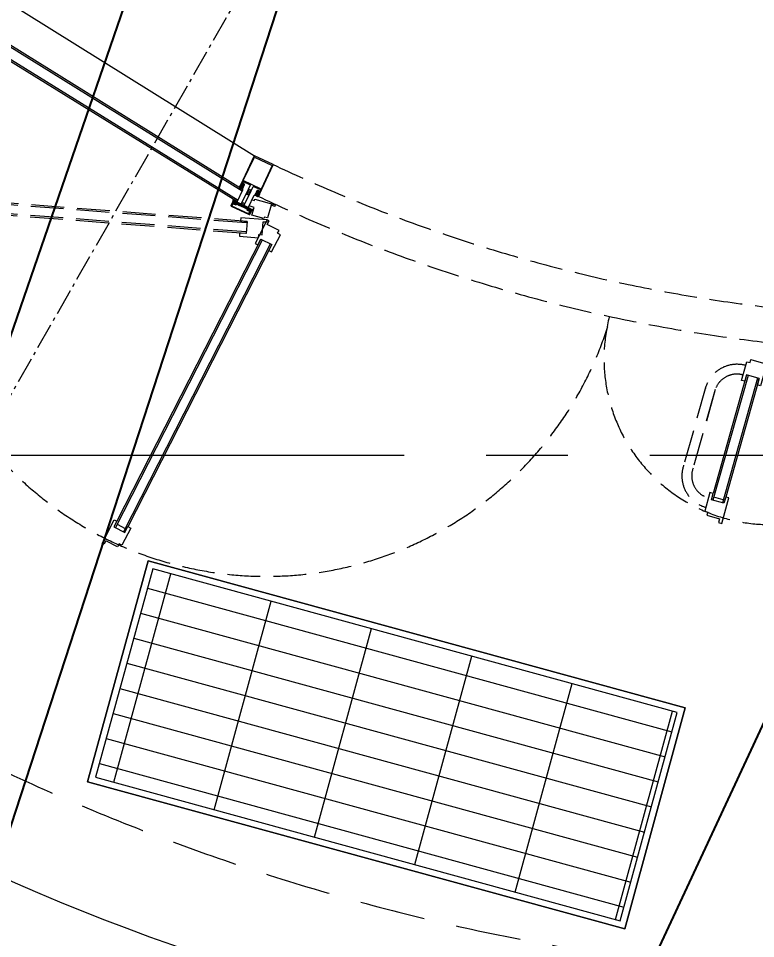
# Model space of a CAD drawing. Header units: millimetres. Extents: x -8417289 to 9420486, y 0 to 166066.
# Drawn here: x -180295 to -178045, y 59980 to 62789 of the extents above; entities that cross this region are included whole.
import ezdxf
from ezdxf import colors
from ezdxf.entities.mleader import LeaderData, LeaderLine
from ezdxf.math import Vec2, Vec3

# ---------------------------------------------------------------- set-up
doc = ezdxf.new("R2010")
doc.units = ezdxf.units.MM
doc.header["$MEASUREMENT"] = 0
for name, pattern in [('ADSK_Штриховая_ш2 п1', [3, 2, -1]), ('CENTER', [2, 1.25, -0.25, 0.25, -0.25]), ('GOST2.303 6', [12, 8, -1.5, 1, -1.5]), ('ГОСТ 2.303 4', [7, 5, -2, 0])]:
    doc.linetypes.add(name, pattern=pattern)
doc.layers.get('0').update_dxf_attribs({"color": 250, "lineweight": 9})
for name, color, linetype, lineweight in [('_АР ТЕКСТ', 250, 'Continuous', 25), ('АР_Двери', 175, 'Continuous', 18), ('АР_Лестницы', 250, 'Continuous', 15), ('АР_Лестницы ограждения', 86, 'Continuous', 13), ('АР_Оси', 195, 'Continuous', 9), ('АР_Перегородки витражные', 152, 'Continuous', 13), ('АР_тонкая линия', 250, 'Continuous', 0), ('Подвал', 250, 'Continuous', 30)]:
    doc.layers.add(name, color=color, linetype=linetype, lineweight=lineweight)
for name, color, linetype in [('АР_Грязь решетки', 137, 'Continuous'), ('Тонкая', 7, 'Continuous'), ('ТХ_привязки ЭО', 96, 'Continuous'), ('ТХ_привязки_СС', 3, 'Continuous'), ('ТХ_примечание', 40, 'Continuous')]:
    doc.layers.add(name, color=color, linetype=linetype)
doc.styles.add('ISOCPEUR', font='isocpeur.TTF')
pattern_1 = [(335.76716334, (-69115.3163, 318510.941), (0.651582564, 1.447617495), []), (65.76716334, (-69115.3163, 318510.941), (-1.447617495, 0.651582564), [])]

# ---------------------------------------------------------------- blocks, each defined once
blk = doc.blocks.new('A$C9365e198')
at = {"layer": 'АР_Грязь решетки', "linetype": 'Continuous', "lineweight": 5}
h = blk.add_hatch(dxfattribs=at)
h.set_pattern_fill('GRATE', color=256, scale=100, angle=-14.968)
h.set_pattern_definition([(345.0320357, (-1788357.11, 6497534.97), (20.5008899, 76.6818371), []), (75.0320357, (-1788357.1, 6497534.97), (-306.727348, 82.00356), [])])
h.paths.add_polyline_path([(14.2, -24.5), (1617.8, -453.2), (1447.4, -1090.8), (-156.3, -662.1)])
for p, q in [((0, 0), (-180.8, -676.2)), ((1642.3, -439.1), (0, 0)), ((14.2, -24.5), (-156.3, -662.1)), ((1617.8, -453.2), (14.2, -24.5)), ((1461.5, -1115.3), (1642.3, -439.1)), ((1447.4, -1090.8), (1617.8, -453.2)), ((-156.3, -662.1), (1447.4, -1090.8)), ((-180.8, -676.2), (1461.5, -1115.3))]:
    blk.add_line(p, q, dxfattribs=at)
blk = doc.blocks.new('стойка витр.')
h = blk.add_hatch()
h.set_pattern_fill('ANSI37', scale=0.5, angle=-69.2328)
h.set_pattern_definition(pattern_1)
edge = h.paths.add_edge_path()
edge.add_line((-22.7, 14.1), (-23, 15))
edge.add_arc((-23.4, 14.9), 0.427, 20.7605, 72.3)
edge.add_arc((-23.2, 15.7), 0.427, 110.764, 252.288, ccw=False)
edge.add_line((-23.3, 16.1), (-22.3, 16.5))
edge.add_arc((-22.2, 16.3), 0.183, 20.749, 110.7854, ccw=False)
edge.add_line((-22.1, 16.4), (-22, 16.3))
edge.add_arc((-21.9, 16.3), 0.183, 200.7666, 335.778)
edge.add_line((-21.7, 16.3), (-21.1, 17.8))
edge.add_arc((-21.7, 18), 0.637, 344.3928, 381.7249)
edge.add_line((-21.1, 18.2), (-22.6, 22.1))
edge.add_arc((-23.2, 21.9), 0.637, 19.8094, 57.1415)
edge.add_line((-22.8, 22.4), (-24.3, 23.1))
edge.add_arc((-24.4, 23), 0.183, 65.7564, 200.7677)
edge.add_line((-24.5, 22.9), (-24.5, 22.8))
edge.add_arc((-24.7, 22.7), 0.183, -69.251, 20.7854, ccw=False)
edge.add_line((-24.6, 22.6), (-25.6, 22.2))
edge.add_arc((-25.8, 22.6), 0.427, 149.2464, 290.7703, ccw=False)
edge.add_arc((-26.5, 23), 0.427, 329.2344, 380.7738)
edge.add_line((-26.1, 23.2), (-26.5, 24.2))
edge.add_arc((-26.7, 24.1), 0.183, 20.749, 110.7854)
edge.add_line((-26.7, 24.3), (-33.5, 21.7))
edge.add_arc((-33.4, 21.4), 0.306, 107.612, 200.6883)
edge.add_line((-33.7, 21.3), (-33.4, 20.7))
edge.add_arc((-33.1, 20.8), 0.304, 200.7453, 225.8124)
edge.add_line((-33.3, 20.5), (-31.8, 18.9))
edge.add_arc((-32, 18.7), 0.305, -108.8628, 45.7814, ccw=False)
edge.add_arc((-28.7, 27.8), 9.95, 231.9543, 250.0412, ccw=False)
edge.add_arc((-35.1, 19.6), 0.4, 42.3093, 119.225)
edge.add_arc((-34.9, 19.6), 0.602, 134.395, 228.6478)
edge.add_arc((-28.5, 27.8), 11, 232.0873, 240.8889)
edge.add_arc((-36.9, 12.9), 6.09, 40.7589, 60.6144, ccw=False)
edge.add_arc((-32.5, 16.6), 0.305, -34.8959, 41.6027, ccw=False)
edge.add_line((-32.3, 16.5), (-32.8, 15.8))
edge.add_arc((-32.5, 15.6), 0.305, 145.1101, 256.4243)
edge.add_line((-32.6, 15.3), (-31.7, 15.1))
edge.add_arc((-31.8, 14.8), 0.305, -34.8899, 76.4243, ccw=False)
edge.add_line((-31.5, 14.6), (-32.1, 13.9))
edge.add_arc((-31.8, 13.7), 0.305, 145.1101, 256.4243)
edge.add_line((-31.9, 13.4), (-31, 13.2))
edge.add_arc((-31.1, 12.9), 0.305, -24.2247, 76.4204, ccw=False)
edge.add_line((-30.8, 12.8), (-31.6, 11.1))
edge.add_arc((-31.3, 11), 0.305, 155.7711, 290.7403)
edge.add_line((-31.2, 10.7), (-22.8, 13.9))
edge.add_arc((-22.9, 14.1), 0.183, 290.749, 380.749)
edge = h.paths.add_edge_path(flags=16)
edge.add_line((-23.1, 21), (-22.2, 18.6))
edge.add_arc((-22.7, 18.4), 0.541, -69.2328, 20.7672, ccw=False)
edge.add_line((-22.5, 17.9), (-23.4, 17.6))
edge.add_arc((-23.6, 18.1), 0.541, 200.7672, 290.7672, ccw=False)
edge.add_line((-24.1, 17.9), (-25, 20.3))
edge.add_arc((-24.5, 20.5), 0.541, 110.7672, 200.7672, ccw=False)
edge.add_line((-24.7, 21), (-23.8, 21.4))
edge.add_arc((-23.6, 20.8), 0.541, 20.7672, 110.7672, ccw=False)
edge = h.paths.add_edge_path(flags=16)
edge.add_line((-26.9, 20.3), (-25.5, 16.7))
edge.add_arc((-26, 16.5), 0.541, -69.2328, 20.7672, ccw=False)
edge.add_line((-25.8, 16), (-28.2, 15.1))
edge.add_arc((-28.4, 15.6), 0.541, 200.7672, 290.7672, ccw=False)
edge.add_line((-28.9, 15.4), (-30.3, 19))
edge.add_arc((-29.8, 19.2), 0.541, 110.7672, 200.7672, ccw=False)
edge.add_line((-30, 19.7), (-27.5, 20.6))
edge.add_arc((-27.4, 20.1), 0.541, 20.7672, 110.7672, ccw=False)
h = blk.add_hatch()
h.set_pattern_fill('ANSI37', scale=0.5, angle=-69.2328)
h.set_pattern_definition(pattern_1)
edge = h.paths.add_edge_path()
edge.add_line((-7.6, -25.6), (-7.3, -26.5))
edge.add_arc((-7.7, -26.7), 0.427, -30.7656, 20.7738, ccw=False)
edge.add_arc((-6.9, -27.1), 0.427, 149.2464, 290.7703)
edge.add_line((-6.8, -27.5), (-5.8, -27.1))
edge.add_arc((-5.8, -27), 0.183, 290.749, 380.7854)
edge.add_line((-5.7, -26.9), (-5.7, -26.8))
edge.add_arc((-5.5, -26.7), 0.183, 65.7564, 200.7677, ccw=False)
edge.add_line((-5.5, -26.5), (-4, -27.3))
edge.add_arc((-4.3, -27.8), 0.637, 19.8094, 57.1415, ccw=False)
edge.add_line((-3.7, -27.6), (-2.3, -31.5))
edge.add_arc((-2.9, -31.7), 0.637, -15.6072, 21.7249, ccw=False)
edge.add_line((-2.2, -31.9), (-2.8, -33.4))
edge.add_arc((-3, -33.4), 0.183, 200.7666, 335.778, ccw=False)
edge.add_line((-3.2, -33.4), (-3.2, -33.3))
edge.add_arc((-3.4, -33.4), 0.183, 20.749, 110.7854)
edge.add_line((-3.5, -33.2), (-4.5, -33.6))
edge.add_arc((-4.3, -34), 0.427, 110.764, 252.288)
edge.add_arc((-4.6, -34.8), 0.427, 20.7605, 72.3, ccw=False)
edge.add_line((-4.2, -34.6), (-3.8, -35.7))
edge.add_arc((-4, -35.7), 0.183, -69.251, 20.7854, ccw=False)
edge.add_line((-3.9, -35.9), (-10.6, -38.5))
edge.add_arc((-10.8, -38.2), 0.306, 200.846, 293.9223, ccw=False)
edge.add_line((-11, -38.3), (-11.3, -37.6))
edge.add_arc((-11, -37.5), 0.304, 175.722, 200.789, ccw=False)
edge.add_line((-11.3, -37.5), (-11.3, -35.2))
edge.add_arc((-11.6, -35.2), 0.305, 355.7529, 510.3972)
edge.add_arc((-3.1, -39.8), 9.95, 151.4932, 169.58)
edge.add_arc((-13.3, -38), 0.4, 282.3093, 359.225, ccw=False)
edge.add_arc((-13.2, -37.8), 0.602, 172.8865, 267.1393, ccw=False)
edge.add_arc((-2.9, -39.7), 11, 160.6454, 169.447, ccw=False)
edge.add_arc((-19.1, -34.1), 6.09, 340.92, 360.7754)
edge.add_arc((-13.3, -34), 0.305, 359.9316, 436.4302)
edge.add_line((-13.2, -33.7), (-14.1, -33.5))
edge.add_arc((-14, -33.2), 0.305, 145.1101, 256.4243, ccw=False)
edge.add_line((-14.3, -33), (-13.7, -32.3))
edge.add_arc((-14, -32.2), 0.305, 325.1101, 436.4243)
edge.add_line((-13.9, -31.9), (-14.8, -31.7))
edge.add_arc((-14.7, -31.4), 0.305, 145.1101, 256.4243, ccw=False)
edge.add_line((-15, -31.2), (-14.4, -30.5))
edge.add_arc((-14.7, -30.3), 0.305, 325.1139, 425.759)
edge.add_line((-14.6, -30), (-16.3, -29.3))
edge.add_arc((-16.2, -29), 0.305, 110.794, 245.7633, ccw=False)
edge.add_line((-16.3, -28.7), (-7.9, -25.5))
edge.add_arc((-7.8, -25.7), 0.183, 20.7854, 110.7854, ccw=False)
edge = h.paths.add_edge_path(flags=16)
edge.add_line((-3.3, -31.1), (-4.3, -28.7))
edge.add_arc((-4.8, -28.9), 0.541, 20.7672, 110.7672)
edge.add_line((-5, -28.3), (-5.9, -28.7))
edge.add_arc((-5.7, -29.2), 0.541, 110.7672, 200.7672)
edge.add_line((-6.2, -29.4), (-5.3, -31.8))
edge.add_arc((-4.8, -31.6), 0.541, 200.7672, 290.7672)
edge.add_line((-4.6, -32.1), (-3.7, -31.8))
edge.add_arc((-3.9, -31.3), 0.541, 290.7672, 380.7672)
edge = h.paths.add_edge_path(flags=16)
edge.add_line((-6.7, -33), (-8, -29.4))
edge.add_arc((-8.5, -29.6), 0.541, 20.7672, 110.7672)
edge.add_line((-8.7, -29.1), (-11.1, -30))
edge.add_arc((-10.9, -30.5), 0.541, 110.7672, 200.7672)
edge.add_line((-11.4, -30.7), (-10.1, -34.3))
edge.add_arc((-9.6, -34.1), 0.541, 200.7672, 290.7672)
edge.add_line((-9.4, -34.6), (-7, -33.7))
edge.add_arc((-7.2, -33.2), 0.541, 290.7672, 380.7672)
h = blk.add_hatch()
h.set_pattern_fill('ANSI37', scale=0.5, angle=-69.2328)
h.set_pattern_definition([(335.76716334, (-69115.9168, 318510.7132), (0.651582564, 1.447617495), []), (65.76716334, (-69115.9168, 318510.7132), (-1.447617495, 0.651582564), [])])
edge = h.paths.add_edge_path()
edge.add_arc((-61.4, -46.2), 0.549, 155.7657, 200.7672)
edge.add_line((-61.9, -46), (-61.2, -44.4))
edge.add_arc((-61, -44.5), 0.183, 20.7672, 155.7657)
edge.add_line((-60.9, -44.4), (-60.8, -44.6))
edge.add_arc((-60.6, -44.6), 0.183, 200.7672, 290.7672)
edge.add_line((-60.6, -44.7), (-59.4, -44.3))
edge.add_arc((-59.6, -43.9), 0.427, -69.2328, 72.2936)
edge.add_arc((-59.3, -43.1), 0.427, 200.7672, 252.2936)
edge.add_line((-59.7, -43.2), (-63, -34.5))
edge.add_arc((-62.7, -34.4), 0.305, 110.7672, 200.7672)
edge.add_line((-62.8, -34.1), (-60.6, -33.3))
edge.add_arc((-60.4, -33.6), 0.304, 76.4029, 110.7672)
edge.add_line((-60.4, -33.3), (-60.1, -33.6))
edge.add_arc((-108.2, -55.9), 53, 16.7114, 24.8229)
edge.add_line((-57.4, -40.6), (-57.9, -41.3))
edge.add_arc((-57.7, -41.5), 0.305, 145.1109, 256.4234)
edge.add_line((-57.7, -41.8), (-56.9, -42))
edge.add_arc((-57, -42.3), 0.305, -34.8891, 76.4234)
edge.add_line((-56.7, -42.5), (-57.2, -43.3))
edge.add_arc((-56.9, -43.5), 0.305, 145.1109, 256.4234)
edge.add_line((-57, -43.8), (-56.1, -44))
edge.add_arc((-56.2, -44.3), 0.305, -34.8891, 76.4234)
edge.add_line((-56, -44.4), (-56.5, -45.1))
edge.add_arc((-56.2, -45.3), 0.305, 145.1109, 256.4234)
edge.add_line((-56.3, -45.6), (-55.4, -45.8))
edge.add_arc((-55.5, -46.1), 0.305, -34.8891, 76.4234)
edge.add_line((-55.3, -46.3), (-55.8, -47))
edge.add_arc((-55.5, -47.2), 0.305, 145.1109, 256.4234)
edge.add_line((-55.6, -47.5), (-54.7, -47.8))
edge.add_arc((-54.8, -48.1), 0.305, -34.8891, 76.4234)
edge.add_line((-54.5, -48.3), (-55, -49))
edge.add_arc((-54.8, -49.1), 0.305, 145.1109, 256.4234)
edge.add_line((-54.8, -49.4), (-54, -49.6))
edge.add_arc((-54.1, -49.9), 0.305, -34.8891, 76.4234)
edge.add_line((-53.8, -50.1), (-54.3, -50.8))
edge.add_arc((-54.1, -51), 0.305, 145.1109, 256.4234)
edge.add_line((-54.1, -51.3), (-53.3, -51.5))
edge.add_arc((-53.4, -51.8), 0.305, -43.6751, 76.4279)
edge.add_line((-53.1, -52), (-53.8, -52.6))
edge.add_arc((-53.6, -52.8), 0.305, 136.3286, 262.7471)
edge.add_arc((-54.6, -61.1), 7.99, 59.586, 82.7471)
edge.add_arc((-50.7, -54.4), 0.305, 253.291, 419.586)
edge.add_arc((-52.6, -60.5), 6.03, 73.291, 110.7672)
edge.add_line((-54.7, -54.9), (-54.8, -54.9))
edge.add_arc((-55, -54.5), 0.427, 200.7672, 290.7672)
edge.add_line((-55.4, -54.7), (-56.7, -51.1))
edge.add_arc((-56.3, -51), 0.427, 149.2366, 200.7672)
edge.add_arc((-57, -50.5), 0.427, -30.7634, 40.0143)
edge.add_arc((-57, -50.5), 0.427, 40.0005, 110.7672)
edge.add_line((-57.2, -50.1), (-58.3, -50.6))
edge.add_arc((-58.3, -50.7), 0.183, 110.7672, 200.7672)
edge.add_line((-58.4, -50.8), (-58.4, -51))
edge.add_arc((-58.5, -51.1), 0.183, 245.7686, 380.7672)
edge.add_line((-58.6, -51.3), (-60.2, -50.6))
edge.add_arc((-60, -50.1), 0.549, 200.7672, 245.7686)
edge.add_line((-60.5, -50.3), (-61.9, -46.4))
edge = h.paths.add_edge_path(flags=16)
edge.add_arc((-59.4, -49), 0.541, 200.7672, 290.7672)
edge.add_line((-60.8, -46.8), (-59.9, -49.2))
edge.add_arc((-60.3, -46.6), 0.541, 110.7672, 200.7672)
edge.add_line((-59.3, -45.7), (-60.5, -46.1))
edge.add_arc((-59.1, -46.2), 0.541, 20.7672, 110.7672)
edge.add_line((-57.7, -48.4), (-58.6, -46))
edge.add_arc((-58.2, -48.6), 0.541, -69.2328, 20.7672)
edge.add_line((-59.2, -49.5), (-58, -49.1))
at = {"lineweight": 0, "ltscale": 100, "transparency": 33554687}
for points in [[(65.9, 59.3), (-26.6, 24.2), (-25.9, 22.2), (-25.3, 22), (-24.8, 22.1), (-25.2, 23.2), (-20.5, 24.9), (-19.2, 21.4), (-18.8, 21.3), (-19, 20.8), (-17.7, 17.4), (-22.4, 15.6), (-22.7, 16.5), (-23.2, 16.4), (-23.4, 15.7), (-22.8, 13.9), (-17.2, 16), (-16.2, 17), (-15.5, 19.8), (-15.4, 20.1), (-17, 24.3), (-17.4, 24.6), (-17.5, 25.4), (-13.7, 26.9), (-12.5, 26.3), (-4.3, 4.8), (-4.9, 3.6), (-32.7, -7), (-32.8, -7.4), (-32.4, -8.4), (-31.1, -9.1), (-30.3, -8.8), (-29.8, -9.1), (-28.6, -8.7), (-28.6, -8.2), (-28.2, -8.5), (-27, -8.1), (-26.9, -7.5), (-26.5, -7.9), (-25.3, -7.5), (-25.3, -6.9), (-24.8, -7.2), (-23.6, -6.8), (-23.6, -6.3), (-23.1, -6.6), (-21.9, -6.2), (-21.9, -5.6), (-21.5, -6), (-20.3, -5.6), (-20.2, -5), (-19.8, -5.3), (-18.6, -4.9), (-18.4, -4.3), (-18, -4.7), (-17.4, -4.4), (-15.1, -4.8), (-14.5, -6.4), (-15.8, -7.9), (-15.9, -8.7), (-16.3, -8.3), (-17.4, -8.8), (-17.6, -9.3), (-18, -9), (-19.1, -9.4), (-19.3, -10), (-19.7, -9.6), (-20.8, -10.1), (-20.9, -10.6), (-21.4, -10.3), (-22.5, -10.7), (-22.6, -11.2), (-23, -10.9), (-24.3, -11.3), (-24.3, -11.9), (-24.7, -11.5), (-25.8, -12), (-26, -12.5), (-26.4, -12.2), (-27.6, -12.6), (-27.6, -13.1), (-28.1, -12.8), (-29.3, -13.3), (-29.3, -13.8), (-29.9, -15.1), (-29.5, -16.2), (-29.1, -16.3), (-1.3, -5.8), (-0.1, -6.4), (8.1, -27.9), (7.6, -29.2), (3.8, -30.6), (3.2, -29.8), (3.4, -29.5), (1.7, -25.2), (1.6, -25.1), (-0.9, -23.4), (-2.3, -23.3), (-7.8, -25.4), (-7.2, -27.2), (-6.5, -27.6), (-6, -27.4), (-6.4, -26.4), (-1.7, -24.6), (-0.4, -28.2), (0, -28.3), (-0.2, -28.7), (1.1, -32.2), (-3.6, -33.9), (-3.9, -33), (-4.4, -33.2), (-4.6, -33.8), (-4, -35.7), (88.6, -0.5), (89.2, 0.7), (67.2, 58.7)], [(63.8, 56.3), (85.1, 0.2), (10.6, -28), (-10.6, 28)], [(-68.6, -58.5), (-90.2, -1.6), (-90, -1.3), (-89, -0.9), (-88.6, -1), (-87.7, -3.3), (-87.4, -3.4), (-86.7, -3.2), (-86.4, -2.8), (-87.3, -0.5), (-87.2, -0.2), (-82, 1.7), (-80.5, 1.3), (-79.7, 1.5), (-77.3, 4.2), (-77.8, 4.8), (-90.5, 0), (-91.4, -2), (-69.8, -59.1), (-67.8, -59.9), (-55.1, -55.1), (-55.2, -54.3), (-58.7, -53.8), (-59.5, -54.2), (-60.2, -55.7), (-65.4, -57.6), (-65.7, -57.4), (-66.6, -55.1), (-67, -55), (-67.7, -55.3), (-67.9, -55.6), (-67, -57.9), (-67.2, -58.3), (-68.2, -58.7)]]:
    blk.add_lwpolyline(points, close=True, dxfattribs=at)
for points in [[(-73.6, -6.3), (-74.2, -6), (-74.8, -6.2), (-74.4, -7.2), (-76.6, -8, -0.414362), (-77, -7.8), (-79.3, -1.5, -0.414326), (-78.7, -0.2), (-77.3, 0.4), (-76.9, -0.7), (-76.3, -0.4), (-76.1, 0.3), (-77.3, 3.5, 0.551224), (-77.8, 3.6), (-79.9, 1.3, -0.267349), (-80.9, 1.1), (-82.1, 1.4, 0.249629), (-82.6, 1.3), (-86.2, -1.9, 0.827043), (-85.6, -2.8), (-82.1, -1.5, -0.414326), (-80.8, -2.1), (-78.1, -9.1, 0.414326), (-76.8, -9.7), (-75.7, -9.2, -0.082799), (-71.8, -16.3), (-68.3, -25.6), (-67.9, -25.7), (-68.1, -26.1), (-64.6, -35.3, -0.082799), (-62.8, -43.1), (-63.9, -43.6, 0.414326), (-64.5, -44.9), (-61.9, -51.9, -0.414326), (-62.5, -53.2), (-66, -54.5, 0.827043), (-65.8, -55.6), (-61, -55.6, 0.249629), (-60.6, -55.4), (-59.9, -54.3, -0.267349), (-59, -53.9), (-55.9, -54.2, 0.551224), (-55.6, -53.7), (-56.8, -50.5), (-57.5, -50.1), (-58, -50.4), (-57.6, -51.4), (-59.1, -52, -0.414326), (-60.5, -51.4), (-62.8, -45.1, -0.414362), (-62.7, -44.7), (-60.5, -43.9), (-60.1, -44.8), (-59.6, -44.6), (-59.3, -43.9)], [(-32.4, -8.4), (-32.8, -7.4, 0.523933), (-33.2, -7.2), (-64.2, -18.9, 0.414326), (-64.5, -19.6), (-64.1, -20.9, 0.410627), (-63.4, -21.2), (-62.7, -21, 0.492552), (-62.6, -20.7), (-62.8, -20.2, -0.441111), (-62.6, -19.9), (-60.8, -19.3, -0.208057), (-59.9, -19.4, -0.000016), (-56.9, -20.8, -0.439819), (-56.4, -22.2, -0.000016), (-57.7, -25.2, -0.208057), (-58.3, -25.9), (-60.1, -26.6, -0.441111), (-60.4, -26.5), (-60.6, -26, 0.492552), (-60.9, -25.9), (-61.5, -26.1, 0.410627), (-61.8, -26.8), (-61.3, -28.1, 0.414326), (-60.6, -28.4), (-29.6, -16.6, 0.523933), (-29.5, -16.2), (-29.8, -15.2)]]:
    blk.add_lwpolyline(points, format="xyb", close=True, dxfattribs=at)
at = {"color": 7, "lineweight": 0, "ltscale": 100, "transparency": 33554687}
for points in [[(-74.1, 3.3, 0.57795), (-74.3, 3.8), (-75.2, 3.8, -0.615334), (-75.4, 4.3, 0.101403), (-73.8, 7.1, 0.887085), (-74.4, 7.4, -0.164997), (-77.4, 4.9), (-77.5, 4.9, 0.414304), (-77.7, 4.3), (-76.4, 0.8, 0.228696), (-76.1, 0.5, -0.319049), (-75.8, 0.1, -0.319002), (-76.1, -0.3), (-77.2, -0.7, -0.4144), (-77.5, -0.6), (-77.6, -0.4, 0.668339), (-77.9, -0.4), (-78.6, -1.9, 0.198883), (-78.6, -2.4), (-77.2, -6.2, 0.198883), (-76.9, -6.5), (-75.3, -7.3, 0.668339), (-75.1, -7), (-75.1, -6.8, -0.4144), (-75, -6.6), (-73.9, -6.1, -0.710202), (-73.4, -6.7, 0.228696), (-73.4, -7.1), (-70.1, -15.8, 0.414362), (-69.7, -16), (-67.4, -15.1, 0.151171), (-67.3, -15), (-67.3, -14.6, 0.035408), (-69.9, -7.6), (-70.8, -7.4, -0.527868), (-71, -6.9), (-70.5, -6.2, 0.527868), (-70.6, -5.7), (-71.5, -5.4, -0.527868), (-71.7, -4.9), (-71.2, -4.2, 0.527868), (-71.4, -3.7), (-72.3, -3.5, -0.527868), (-72.4, -3.1), (-71.9, -2.4, 0.527868), (-72.1, -1.9), (-73, -1.7, -0.527868), (-73.1, -1.2), (-72.7, -0.4, 0.527868), (-72.8, 0.1), (-73.7, 0.3, -0.527868), (-73.9, 0.8), (-73.4, 1.5, 0.527868), (-73.5, 1.9), (-74.4, 2.1, -0.527868), (-74.6, 2.6)], [(-22.7, 14.1), (-23, 15, 0.228752), (-23.3, 15.3, -0.710164), (-23.3, 16.1), (-22.3, 16.5, -0.4144), (-22.1, 16.4), (-22, 16.3, 0.66825), (-21.7, 16.3), (-21.1, 17.8, 0.164348), (-21.1, 18.2), (-22.6, 22.1, 0.164348), (-22.8, 22.4), (-24.3, 23.1, 0.66825), (-24.5, 22.9), (-24.5, 22.8, -0.4144), (-24.6, 22.6), (-25.6, 22.2, -0.710164), (-26.1, 22.8, 0.228752), (-26.1, 23.2), (-26.5, 24.2, 0.4144), (-26.7, 24.3), (-33.5, 21.7, 0.430028), (-33.7, 21.3), (-33.4, 20.7, 0.109814), (-33.3, 20.5), (-31.8, 18.9, -0.800036), (-32.1, 18.4, -0.079083), (-34.8, 19.9, 0.348803), (-35.3, 20, 0.436125), (-35.3, 19.1, 0.038423), (-33.9, 18.2, -0.086853), (-32.3, 16.9, -0.346763), (-32.3, 16.5), (-32.8, 15.8, 0.527877), (-32.6, 15.3), (-31.7, 15.1, -0.527877), (-31.5, 14.6), (-32.1, 13.9, 0.527877), (-31.9, 13.4), (-31, 13.2, -0.469739), (-30.8, 12.8), (-31.6, 11.1, 0.667984), (-31.2, 10.7), (-22.8, 13.9, 0.414214)], [(-7.6, -25.6), (-7.3, -26.5, -0.228752), (-7.3, -26.9, 0.710164), (-6.8, -27.5), (-5.8, -27.1, 0.4144), (-5.7, -26.9), (-5.7, -26.8, -0.66825), (-5.5, -26.5), (-4, -27.3, -0.164348), (-3.7, -27.6), (-2.3, -31.5, -0.164348), (-2.2, -31.9), (-2.8, -33.4, -0.66825), (-3.2, -33.4), (-3.2, -33.3, 0.4144), (-3.5, -33.2), (-4.5, -33.6, 0.710164), (-4.5, -34.4, -0.228752), (-4.2, -34.6), (-3.8, -35.7, -0.4144), (-3.9, -35.9), (-10.6, -38.5, -0.430028), (-11, -38.3), (-11.3, -37.6, -0.109814), (-11.3, -37.5), (-11.3, -35.2, 0.800036), (-11.8, -35.1, 0.079083), (-12.9, -38, -0.348803), (-13.2, -38.4, -0.436125), (-13.8, -37.7, -0.038423), (-13.3, -36.1, 0.086853), (-13, -34, 0.346763), (-13.2, -33.7), (-14.1, -33.5, -0.527877), (-14.3, -33), (-13.7, -32.3, 0.527877), (-13.9, -31.9), (-14.8, -31.7, -0.527877), (-15, -31.2), (-14.4, -30.5, 0.469739), (-14.6, -30), (-16.3, -29.3, -0.667984), (-16.3, -28.7), (-7.9, -25.5, -0.414214)], [(-53.3, -51.5, -0.57795), (-53.1, -52), (-53.8, -52.6, 0.615334), (-53.6, -53.1, -0.101403), (-50.6, -54.2, -0.887085), (-50.8, -54.7, 0.164997), (-54.7, -54.9), (-54.8, -54.9, -0.414304), (-55.4, -54.7), (-56.7, -51.1, -0.228696), (-56.7, -50.8, 0.319049), (-56.7, -50.3, 0.319002), (-57.2, -50.1), (-58.3, -50.6, 0.4144), (-58.4, -50.8), (-58.4, -51, -0.668339), (-58.6, -51.3), (-60.2, -50.6, -0.198883), (-60.5, -50.3), (-61.9, -46.4, -0.198883), (-61.9, -46), (-61.2, -44.4, -0.668339), (-60.9, -44.4), (-60.8, -44.6, 0.4144), (-60.6, -44.7), (-59.4, -44.3, 0.710202), (-59.4, -43.5, -0.228696), (-59.7, -43.2), (-63, -34.5, -0.414362), (-62.8, -34.1), (-60.6, -33.3, -0.151171), (-60.4, -33.3), (-60.1, -33.6, -0.035408), (-57.4, -40.6), (-57.9, -41.3, 0.527868), (-57.7, -41.8), (-56.9, -42, -0.527868), (-56.7, -42.5), (-57.2, -43.3, 0.527868), (-57, -43.8), (-56.1, -44, -0.527868), (-56, -44.4), (-56.5, -45.1, 0.527868), (-56.3, -45.6), (-55.4, -45.8, -0.527868), (-55.3, -46.3), (-55.8, -47, 0.527868), (-55.6, -47.5), (-54.7, -47.8, -0.527868), (-54.5, -48.3), (-55, -49, 0.527868), (-54.8, -49.4), (-54, -49.6, -0.527868), (-53.8, -50.1), (-54.3, -50.8, 0.527868), (-54.1, -51.3)]]:
    blk.add_lwpolyline(points, format="xyb", close=True, dxfattribs=at)
for points in [[(-72, 0.1), (-72.9, -0.3)], [(-26.7, 24.3), (-26.7, 24.3)], [(-22.8, 13.9), (-22.8, 13.9)]]:
    blk.add_lwpolyline(points, dxfattribs=at)
blk.add_lwpolyline([(-72.9, -0.3), (-54.8, -48), (-53.9, -47.7), (-72, 0.1)], close=True)
at = {"lineweight": 0, "ltscale": 100, "transparency": 33554687}
for points in [[(-69.8, -5.6), (-69.2, -5.9), (-30.9, 8.6), (-30.6, 9.2), (-31.2, 10.7)], [(-56.1, -42), (-55.8, -41.4), (-17.5, -26.8), (-16.8, -27.1), (-16.3, -28.6)]]:
    blk.add_lwpolyline(points, dxfattribs=at)
at = {"color": 7}
for points in [[(-26.9, 20.3), (-25.5, 16.7, -0.414214), (-25.8, 16), (-28.2, 15.1, -0.414214), (-28.9, 15.4), (-30.3, 19, -0.414214), (-30, 19.7), (-27.5, 20.6, -0.414214)], [(-23.1, 21), (-22.2, 18.6, -0.414214), (-22.5, 17.9), (-23.4, 17.6, -0.414214), (-24.1, 17.9), (-25, 20.3, -0.414214), (-24.7, 21), (-23.8, 21.4, -0.414214)], [(-75.3, -1.9), (-74.4, -4.3, -0.414214), (-74.7, -5), (-75.9, -5.4, -0.414214), (-76.6, -5.1), (-77.5, -2.7, -0.414214), (-77.2, -2), (-76, -1.6, -0.414214)], [(-57.7, -48.4), (-58.6, -46, 0.414214), (-59.3, -45.7), (-60.5, -46.1, 0.414214), (-60.8, -46.8), (-59.9, -49.2, 0.414214), (-59.2, -49.5), (-58, -49.1, 0.414214)], [(-6.7, -33), (-8, -29.4, 0.414214), (-8.7, -29.1), (-11.1, -30, 0.414214), (-11.4, -30.7), (-10.1, -34.3, 0.414214), (-9.4, -34.6), (-7, -33.7, 0.414214)], [(-3.3, -31.1), (-4.3, -28.7, 0.414214), (-5, -28.3), (-5.9, -28.7, 0.414214), (-6.2, -29.4), (-5.3, -31.8, 0.414214), (-4.6, -32.1), (-3.7, -31.8, 0.414214)]]:
    blk.add_lwpolyline(points, format="xyb", close=True, dxfattribs=at)
at = {"color": 7, "lineweight": 0, "ltscale": 100, "transparency": 33554687}
blk.add_arc((-33.4, 21.4), 0.305, 110.7562, 200.7779, dxfattribs=at)
blk = doc.blocks.new('A$C4461d3e2')
at = {"layer": 'АР_Перегородки витражные', "color": 5}
for p, q in [((-46.1, -17.2), (-999.2, -266.3)), ((-46.1, -12.2), (-981.1, -256.6)), ((-38.5, -43.7), (-992.2, -292.9)), ((-37.9, -48.6), (-972.2, -292.9)), ((-988.1, -263.5), (-981.2, -290))]:
    blk.add_line(p, q, dxfattribs=at)
for points in [[(-65.5, -17.3), (-46.1, -12.2), (-36.7, -48.3), (-56.1, -53.4), (-53.5, -62.8), (3.6, -47.9), (1, -38.4), (10.7, -35.9), (0.6, 2.8), (12.2, 5.9), (10.7, 12.1), (-67.7, -8.4), (-65.5, -17.3)], [(-981, -256.6), (-1000.4, -261.7), (-991, -297.8), (-971.6, -292.7), (-969.2, -302.2), (-1026.3, -317.1), (-1028.7, -307.6), (-1038.4, -310.1), (-1048.5, -271.4), (-1060.1, -274.5), (-1061.8, -268.3), (-983.5, -247.8), (-981, -256.6)]]:
    blk.add_lwpolyline(points, close=True, dxfattribs=at)
blk = doc.blocks.new('A$C6b019c78')
at = {"layer": 'АР_Перегородки витражные', "color": 5}
for p, q in [((73.8, -94.6), (-33.6, -475.5)), ((69, -93.3), (-33, -454.9)), ((102.7, -102.8), (-4.8, -483.6)), ((107.5, -104.1), (5.5, -465.8)), ((-2, -474), (-30.9, -465.9))]:
    blk.add_line(p, q, dxfattribs=at)
for points in [[(102.1, -123.4), (107.5, -104.1), (69, -93.3), (63.6, -112.5), (53.9, -109.8), (70, -53), (79.6, -55.7), (82.3, -46.1), (120.8, -57), (124.1, -45.4), (133.7, -48.1), (111.7, -126.1), (102.1, -123.4)], [(5.5, -465.8), (0, -485), (-38.4, -474), (-33, -454.7), (-42.6, -452.2), (-58.7, -508.9), (-49, -511.7), (-51.8, -521.3), (-13.3, -532.2), (-16.5, -543.7), (-6.9, -546.4), (15.1, -468.5), (5.5, -465.8)]]:
    blk.add_lwpolyline(points, close=True, dxfattribs=at)
blk = doc.blocks.new('A$Cef3c2745')
at = {"layer": 'АР_Двери', "linetype": 'ГОСТ 2.303 4', "ltscale": 20}
for p, q in [((774.5, 40.5), (-209, 115.5)), ((772.8, 35.7), (-209.4, 110.8)), ((-198, 109.9), (-200, 82.5)), ((770.4, 3.4), (-211.8, 78.4)), ((771.4, 8.3), (-211.4, 83.4))]:
    blk.add_line(p, q, dxfattribs=at)
for points in [[(-189, 114), (-209, 115.5), (-211.8, 78.4), (-191.9, 76.9), (-192.7, 67.1), (-251.5, 71.6), (-250.7, 81.4), (-260.7, 82.1), (-257.6, 122), (-269.6, 122.9), (-269.2, 129.3), (-188.4, 123.2), (-189, 114)], [(754.5, 42), (774.5, 40.5), (771.6, 3.3), (751.7, 4.8), (751, -4.9), (809.8, -9.4), (810.5, 0.4), (820.5, -0.4), (823.5, 39.5), (835.5, 38.6), (836.1, 44.9), (755.3, 51.1), (754.5, 42)]]:
    blk.add_lwpolyline(points, close=True, dxfattribs=at)
blk = doc.blocks.new('A$Cf11ff649')
at = {"layer": 'АР_Двери', "linetype": 'ГОСТ 2.303 4', "ltscale": 20}
for p, q in [((68.9, 301.7), (-0.6, 56.1)), ((97.5, 292.7), (27.1, 43.1))]:
    blk.add_line(p, q, dxfattribs=at)
for centre, radius, start, end in [((163.7, 269.5), 100.1, 74.2411, 167.2165), ((163.7, 269.5), 70.1, 74.2441, 167.7953), ((95.8, 29.1), 100.1, 161.2518, 254.2271), ((95.8, 29.1), 70.1, 160.6729, 254.2241)]:
    blk.add_arc(centre, radius, start, end, dxfattribs=at)
blk = doc.blocks.new('A$C65590e4a')
at = {"layer": 'АР_Двери', "linetype": 'ГОСТ 2.303 4', "ltscale": 20}
for p, q in [((-737.9, -4980.4), (-807.4, -5226.1)), ((-709.2, -4989.4), (-779.7, -5239))]:
    blk.add_line(p, q, dxfattribs=at)
for centre, radius, start, end in [((1.7, 6.1), 4775.8, 244.4373, 264.2294), ((-2080.7, -4464.3), 1095.4, 176.0024, 344.2003), ((1.7, 6.1), 4883.1, 244.4373, 264.2294), ((-542, -4895), 506.7, 165.5178, 334.2168), ((-643.1, -5012.6), 100.1, 74.2411, 167.2165), ((-643.1, -5012.6), 70.1, 74.2441, 167.7953), ((-710.9, -5253), 100.1, 161.2518, 254.2271), ((-710.9, -5253), 70.1, 160.6729, 254.2241)]:
    blk.add_arc(centre, radius, start, end, dxfattribs=at)
at = {"layer": 'АР_Перегородки витражные', "color": 5}
for p, q in [((-2903.7, -3784.2), (-2115.1, -4275.8)), ((-2152.8, -4383.8), (-2978.6, -3871)), ((-2151.9, -4379), (-2973.4, -3868.4)), ((-3000.9, -3900.5), (-2167.9, -4415.8)), ((-2998.2, -3896.3), (-2165.7, -4411.3)), ((-2154.3, -4424.2), (-2154.3, -4424.2))]:
    blk.add_line(p, q, dxfattribs=at)
blk.add_lwpolyline([(-2122.9, -4410.9), (-2116, -4412.8), (-2114.7, -4408), (-2052.1, -4425.6), (-2053.5, -4430.5), (-2065, -4427.2), (-2075.9, -4465.7), (-2085.5, -4463), (-2086.9, -4467.8), (-2123.5, -4457.5), (-2116.7, -4433.4), (-2132.2, -4429)], dxfattribs=at)
at = {"ltscale": 100}
for name, p in [('A$Cef3c2745', (-2912.7, -4516.6)), ('A$Cf11ff649', (-806.7, -5282.1))]:
    blk.add_blockref(name, p, dxfattribs=at)
at = {"layer": 'АР_Перегородки витражные', "color": 5, "rotation": 43.95792333637698}
blk.add_blockref('стойка витр.', (-2122.7, -4364.7), dxfattribs=at)
at = {"layer": 'Тонкая', "ltscale": 100, "rotation": 48.32102335311988}
blk.add_blockref('A$C4461d3e2', (-2074.7, -4487.7), dxfattribs=at)
at = {"layer": 'Тонкая', "ltscale": 100}
blk.add_blockref('A$C6b019c78', (-682.6, -4851.8), dxfattribs=at)
blk = doc.blocks.new('_DotSmall')
at = {"color": 0, "linetype": 'ByBlock', "const_width": 0.5}
blk.add_lwpolyline([(-0.0625, 0, 1), (0.0625, 0, 1)], format="xyb", close=True, dxfattribs=at)
blk = doc.blocks.new('A$C605935d6')
at = {"layer": 'АР_Лестницы ограждения', "color": 18, "linetype": 'GOST2.303 6', "lineweight": 9, "ltscale": 10, "true_color": 0x000000}
blk.add_line((125.9, 7083.9), (124.5, -1240.4), dxfattribs=at)
blk = doc.blocks.new('_None')

msp = doc.modelspace()

# ---------------------------------------------------------------- linework, layer by layer
at = {"layer": 'АР_Лестницы', "ltscale": 100}
for centre, radius, start, end in [((-177462.2, 66643.9), 7688.1, 196.26308, 355.23079), ((-177462.1, 66644), 7088.2, 197.69065, 352.03365), ((-177462.1, 66644.1), 7388.3, 196.94751, 351.99552)]:
    msp.add_arc(centre, radius, start, end, dxfattribs=at)
at = {"layer": 'АР_Оси', "linetype": 'CENTER', "ltscale": 1000}
msp.add_line((-224367.6, 61455.7), (-140770.4, 61455.7), dxfattribs=at)
at = {"layer": 'АР_тонкая линия', "linetype": 'ADSK_Штриховая_ш2 п1', "ltscale": 100}
msp.add_arc((-177462.6, 66641.9), 6788.6, 181.31863, 358.68137, dxfattribs=at)
at = {"layer": 'Подвал', "lineweight": 13, "ltscale": 500}
msp.add_lwpolyline([(-180083.8, 60458.6), (-179898.9, 61133.7), (-178259.3, 60684.7), (-178444.2, 60009.5), (-180083.8, 60458.6)], dxfattribs=at)

# ---------------------------------------------------------------- block references
at = {"ltscale": 150, "xscale": -1, "rotation": 330.2533703435159}
msp.add_blockref('A$C605935d6', (-180864.2, 60433.1), dxfattribs=at)
at = {"layer": 'Тонкая', "ltscale": 100}
msp.add_blockref('A$C65590e4a', (-177458.8, 66645.7), dxfattribs=at)
at = {"layer": 'Тонкая', "ltscale": 100, "rotation": 359.6514917495867}
msp.add_blockref('A$C9365e198', (-179898.9, 61133.7), dxfattribs=at)

# ---------------------------------------------------------------- leaders
at = {"layer": '_АР ТЕКСТ'}
ml = msp.add_multileader_mtext('Standard', dxfattribs=at)
ml.set_content('{\\W0.8;-2,550}', color=256, style='ISOCPEUR')
ml.set_leader_properties(color=256, linetype='Continuous', lineweight=-1)
ml.set_arrow_properties(name='DOTSMALL')
ml.build(insert=Vec2(0, 0))
ml.multileader.update_dxf_attribs({"has_text_frame": 1, "text_left_attachment_type": 4, "text_right_attachment_type": 4, "dogleg_length": 100, "arrow_head_size": 180})
ctx = ml.context
ctx.base_point, ctx.char_height, ctx.arrow_head_size, ctx.landing_gap_size, ctx.plane_origin = Vec3(-302775.8, 123943.3, -2), 250, 180, 50, Vec3(-302295.5, 121699.2, -2)
ctx.left_attachment, ctx.right_attachment = 4, 4
notes = []
notes.append((ctx, [(0, (0, 0, 0), (0, 0), (1, 0), 1, [])]))
ctx.mtext.insert, ctx.mtext.width, ctx.mtext.defined_height, ctx.mtext.line_spacing_style, ctx.mtext.flow_direction = Vec3(-302725.8, 124276.6, -2), 801.086, 330.7, 2, 5
ml = msp.add_multileader_mtext('Standard', dxfattribs=at)
ml.set_content('{\\W0.8;-2,550}', color=256, style='ISOCPEUR')
ml.set_leader_properties(color=256, linetype='Continuous', lineweight=-1)
ml.set_arrow_properties(name='DOTSMALL')
ml.build(insert=Vec2(0, 0))
ml.multileader.update_dxf_attribs({"has_text_frame": 1, "text_left_attachment_type": 4, "text_right_attachment_type": 4, "dogleg_length": 100, "arrow_head_size": 180})
ctx = ml.context
ctx.base_point, ctx.char_height, ctx.arrow_head_size, ctx.landing_gap_size, ctx.plane_origin = Vec3(-314736, 120073.3, -2), 250, 180, 50, Vec3(-314255.7, 117829.3, -2)
ctx.left_attachment, ctx.right_attachment = 4, 4
notes.append((ctx, [(0, (0, 0, 0), (0, 0), (1, 0), 1, [])]))
ctx.mtext.insert, ctx.mtext.width, ctx.mtext.defined_height, ctx.mtext.line_spacing_style, ctx.mtext.flow_direction = Vec3(-314686, 120406.6, -2), 801.086, 330.7, 2, 5
at = {"layer": 'ТХ_привязки ЭО'}
ml = msp.add_multileader_mtext('Standard', dxfattribs=at)
ml.set_content('{\\fArial|b0|i0|c204|p34;Блок розеток на Н-1800мм от УЧП\\Pдля подкл.:\\P- 1х0.1кВт/220В/1Ф - школьный информатор (поз. У224а)\\P- 3х0.5кВт/220В/1Ф - доп. оборуд-е}', color=256, style='ISOCPEUR')
ml.set_leader_properties()
ml.set_arrow_properties(name='NONE')
ml.build(insert=Vec2(0, 0))
ml.multileader.update_dxf_attribs({"text_left_attachment_type": 6, "text_right_attachment_type": 6, "dogleg_length": 0.36})
ctx = ml.context
ctx.base_point, ctx.char_height, ctx.plane_origin = Vec3(-192155.7, 46686, -0.6), 200, Vec3(-169819.3, 36852.3, -0.6)
ctx.left_attachment, ctx.right_attachment = 6, 6
notes.append((ctx, [(1, (1, 1, 0), (-184766.5, 46686, -0.6), (-1, 0), 0.36, [(0, [(-175593.9, 74813.9, -0.6)], 0, [])])]))
ctx.mtext.insert, ctx.mtext.width, ctx.mtext.flow_direction = Vec3(-192153.7, 46944.8, -0.6), 7613.12, 5
ml = msp.add_multileader_mtext('Standard', dxfattribs=at)
ml.set_content('{\\fArial|b0|i0|c204|p34;Розетка на \\fArial|b0|i0|c0|p34;H-\\fArial|b0|i0|c204|p34;3\\fArial|b0|i0|c0|p34;00\\fArial|b0|i0|c204|p34;мм от УЧП\\Pдля подкл.:\\P- 1х0.5кВт/220В/1Ф - доп. оборуд-е}', color=256, style='ISOCPEUR')
ml.set_leader_properties()
ml.set_arrow_properties(name='NONE')
ml.build(insert=Vec2(0, 0))
ml.multileader.update_dxf_attribs({"text_left_attachment_type": 6, "text_right_attachment_type": 6, "dogleg_length": 0.36})
ctx = ml.context
ctx.base_point, ctx.char_height, ctx.plane_origin = Vec3(-189725.3, 45172.8, -0.6), 200, Vec3(-194479.7, 20434.5, -0.6)
ctx.left_attachment, ctx.right_attachment = 6, 6
notes.append((ctx, [(1, (1, 1, 0), (-185224.5, 45172.8, -0.6), (-1, 0), 0.36, [(0, [(-173225.8, 70933.2, -0.6)], 0, [])])]))
ctx.mtext.insert, ctx.mtext.width, ctx.mtext.flow_direction = Vec3(-189723.3, 45431.6, -0.6), 4801.524, 5
ml = msp.add_multileader_mtext('Standard', dxfattribs=at)
ml.set_content('\\A1;{\\fArial|b0|i0|c204|p34;\\W1;Кабель из стены на Н-1200 \\A0;мм от УЧП\\A1; (\\fArial|b0|i0|c0|p34;L-1\\fArial|b0|i0|c204|p34;,0м)\\Pдля подкл. электросушителя для рук \\A0;(поз. У240)\\P- 1,0 кВт/220В/1Ф}', color=256, style='ISOCPEUR')
ml.set_leader_properties()
ml.set_arrow_properties(name='NONE')
ml.build(insert=Vec2(0, 0))
ml.multileader.update_dxf_attribs({"text_left_attachment_type": 6, "text_right_attachment_type": 6, "dogleg_length": 0.36})
ctx = ml.context
ctx.base_point, ctx.char_height, ctx.landing_gap_size, ctx.plane_origin = Vec3(-179135.8, 51195.3), 200, 0, Vec3(-190520.5, 33238.3)
ctx.left_attachment, ctx.right_attachment = 6, 6
notes.append((ctx, [(1, (1, 1, 0), (-172853.7, 51195.3), (-1, 0), 0.36, [(1, [(-170583.9, 70952.6)], 0, [])])]))
ctx.mtext.insert, ctx.mtext.width, ctx.mtext.flow_direction = Vec3(-179135.8, 51435.3), 6292.009, 5
ml = msp.add_multileader_mtext('Standard', dxfattribs=at)
ml.set_content('{\\fArial|b0|i0|c204|p34;Розетка на \\fArial|b0|i0|c0|p34;H-\\fArial|b0|i0|c204|p34;3\\fArial|b0|i0|c0|p34;00\\fArial|b0|i0|c204|p34;мм от УЧП\\Pдля подкл.:\\P- 1х0.5кВт/220В/1Ф - доп. оборуд-е}', color=256, style='ISOCPEUR')
ml.set_leader_properties()
ml.set_arrow_properties(name='NONE')
ml.build(insert=Vec2(0, 0))
ml.multileader.update_dxf_attribs({"text_left_attachment_type": 6, "text_right_attachment_type": 6, "dogleg_length": 0.36})
ctx = ml.context
ctx.base_point, ctx.char_height, ctx.plane_origin = Vec3(-179137.8, 52267.8, -0.6), 200, Vec3(-179000.5, 42837, -0.6)
ctx.left_attachment, ctx.right_attachment = 6, 6
notes.append((ctx, [(1, (1, 1, 0), (-174637, 52267.8, -0.6), (-1, 0), 0.36, [(1, [(-171065.5, 68630.8, -0.6)], 0, [])])]))
ctx.mtext.insert, ctx.mtext.width, ctx.mtext.flow_direction = Vec3(-179135.8, 52526.6, -0.6), 4801.524, 5
at = {"layer": 'ТХ_привязки_СС'}
ml = msp.add_multileader_mtext('Standard', dxfattribs=at)
ml.set_content('\\A1;{\\fArial|b0|i0|c204|p34;Розетка на \\fArial|b0|i0|c0|p34;H-\\fArial|b0|i0|c204|p34;18\\fArial|b0|i0|c0|p34;00\\fArial|b0|i0|c204|p34;мм от УЧП\\Pдля подкл. школьн. информатора (поз. У224а):\\P-1хRJ45}', color=256, style='ISOCPEUR')
ml.set_leader_properties()
ml.set_arrow_properties(name='NONE')
ml.build(insert=Vec2(0, 0))
ml.multileader.update_dxf_attribs({"text_left_attachment_type": 6, "text_right_attachment_type": 6, "dogleg_length": 0.36})
ctx = ml.context
ctx.base_point, ctx.char_height, ctx.plane_origin = Vec3(-191235.4, 47813.2, -0.6), 200, Vec3(-165292.6, 50621.8, -0.6)
ctx.left_attachment, ctx.right_attachment = 6, 6
notes.append((ctx, [(1, (1, 1, 0), (-185147.3, 47813.2, -0.6), (-1, 0), 0.36, [(0, [(-175844.4, 74803.9, -0.6)], 0, [])])]))
ctx.mtext.insert, ctx.mtext.width, ctx.mtext.defined_height, ctx.mtext.flow_direction = Vec3(-191233.4, 48053.2, -0.6), 7626.761, 567.4, 5
at = {"layer": 'ТХ_примечание'}
ml = msp.add_multileader_mtext('Standard', dxfattribs=at)
ml.set_content('{\\C256;зона оборудования ДИТ}', color=7, style='ISOCPEUR')
ml.set_leader_properties(color=256, lineweight=25)
ml.build(insert=Vec2(0, 0))
ml.multileader.update_dxf_attribs({"text_left_attachment_type": 6, "text_right_attachment_type": 6, "dogleg_length": 150, "arrow_head_size": 225, "scale": 75})
ctx = ml.context
ctx.base_point, ctx.scale, ctx.char_height, ctx.arrow_head_size, ctx.landing_gap_size, ctx.plane_origin = Vec3(-187461.8, 58846.3, -0.6), 75, 187.5, 225, 150, Vec3(-153510.6, 47298.9, -0.6)
ctx.left_attachment, ctx.right_attachment, ctx.text_align_type = 6, 6, 1
notes.append((ctx, [(1, (1, 1, 0), (-185062.7, 58846.3, -0.6), (-1, 0), 150, [(1, [(-183019.8, 66957.2, -0.6)], 0, [])])]))
ctx.mtext.insert, ctx.mtext.width, ctx.mtext.defined_height, ctx.mtext.alignment, ctx.mtext.line_spacing_factor, ctx.mtext.flow_direction = Vec3(-186674.5, 59071.3, -0.6), 2623.525, 2263.3, 2, 0.8, 5
for ctx, leaders in notes:
    for number, flags, end, landing, length, lines in leaders:
        leader = LeaderData()
        leader.index, (leader.has_last_leader_line, leader.has_dogleg_vector, leader.attachment_direction) = number, flags
        leader.last_leader_point, leader.dogleg_vector, leader.dogleg_length = Vec3(end), Vec3(landing), length
        for number, points, colour, breaks in lines:
            line = LeaderLine()
            line.index, line.vertices, line.color, line.breaks = number, Vec3.list(points), colors.encode_raw_color(colour), breaks
            leader.lines.append(line)
        ctx.leaders.append(leader)

doc.saveas('drawing.dxf')
